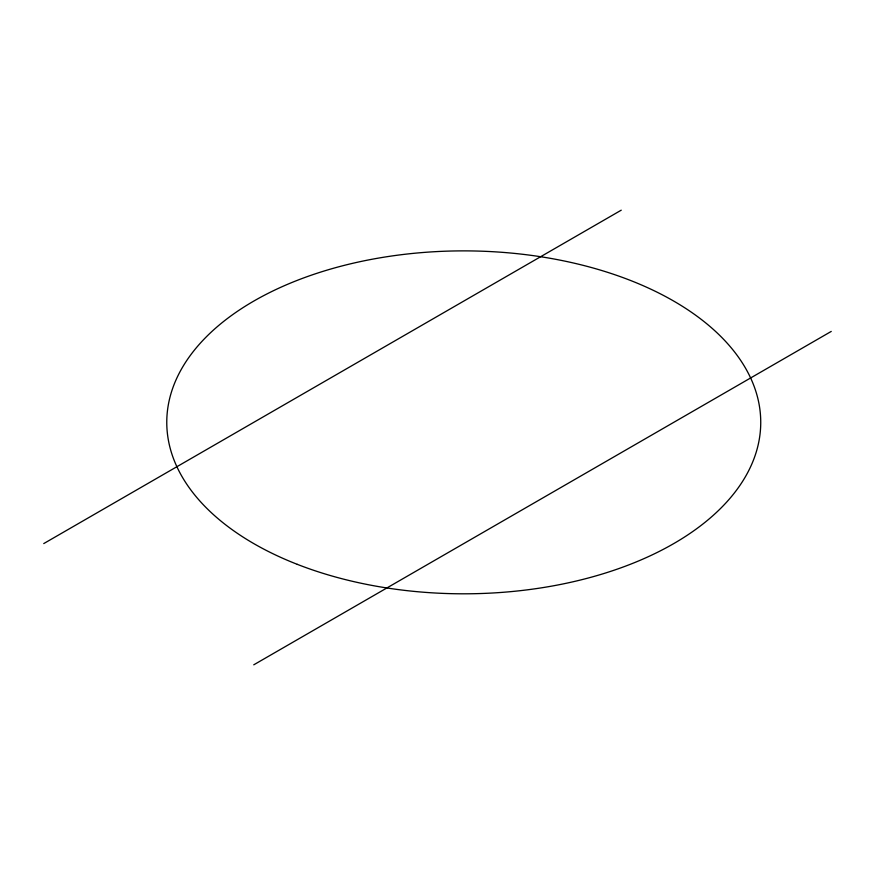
<?xml version="1.0" encoding="UTF-8"?>
<svg xmlns="http://www.w3.org/2000/svg" width="875" height="875" viewBox="0 0 875 875"><rect width="100%" height="100%" fill="white"/><g stroke="black" fill="none" stroke-linecap="round" stroke-linejoin="round"><path stroke-width="1.31" d="M43.75 543.583L621.25 210.175M253.75 664.825L831.25 331.417M297.292 564.342A296.986 171.467 0 0 0 759.981 434.58A296.986 171.467 0 0 0 333.988 268.111A296.986 171.467 0 0 0 297.292 564.342"/></g></svg>
